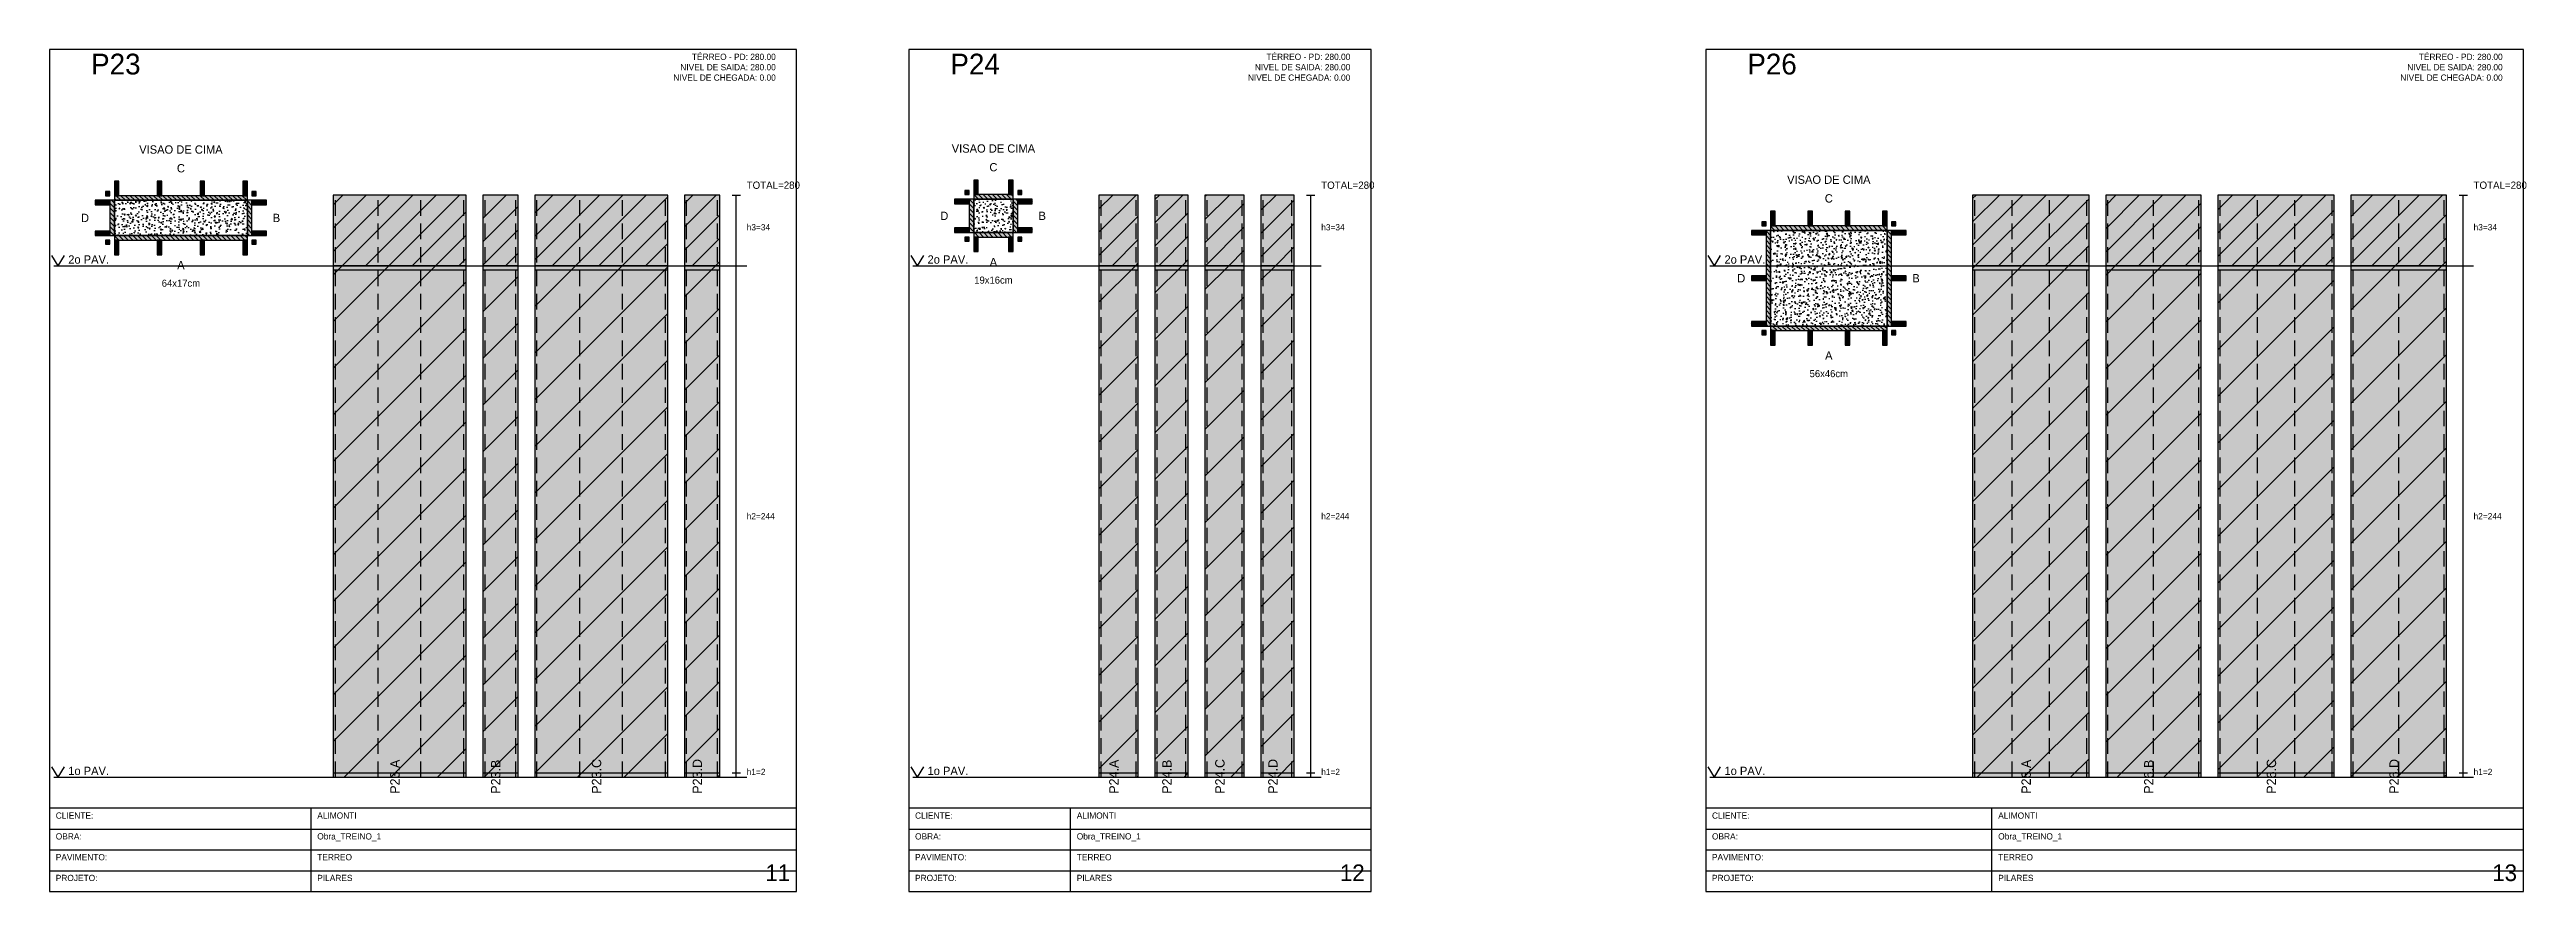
# Model space of a CAD drawing. Header units: metres. Extents: x 0 to 2088, y 0 to 2105.
# Drawn here: x 0 to 1192, y 850 to 1255 of the extents above; entities that cross this region are included whole.
import ezdxf
from ezdxf.enums import TextEntityAlignment as Align

# ---------------------------------------------------------------- set-up
doc = ezdxf.new("R2010")
doc.units = ezdxf.units.M
doc.linetypes.add('HIDDEN', pattern=[0.375, 0.25, -0.125])
for name, color, linetype in [('BORDA_CELULA', 9, 'Continuous'), ('CARIMBO', 9, 'Continuous'), ('CHAPA', 1, 'Continuous'), ('CONCRETO', 4, 'Continuous'), ('COTA', 241, 'Continuous'), ('Hachura', 251, 'Continuous'), ('LABEL_ID', 3, 'Continuous'), ('Nivel', 4, 'Continuous'), ('NOMENCLATURA', 1, 'Continuous'), ('Paineis', 200, 'Continuous'), ('SARR_2.2x7', 40, 'Continuous'), ('Texto Secao', 2, 'Continuous'), ('TEXTO_GERAL', 2, 'Continuous')]:
    doc.layers.add(name, color=color, linetype=linetype)

msp = doc.modelspace()

# ---------------------------------------------------------------- hatches: boundary and pattern name
at = {"layer": 'CHAPA'}
for points in [[(27, 1184.7), (29, 1184.7), (29, 1186.7), (27, 1186.7)], [(97.4, 1184.7), (99.4, 1184.7), (99.4, 1186.7), (97.4, 1186.7)], [(440.4, 1185.2), (442.4, 1185.2), (442.4, 1187.2), (440.4, 1187.2)], [(465.8, 1185.2), (467.8, 1185.2), (467.8, 1187.2), (465.8, 1187.2)], [(823.8, 1170.2), (825.8, 1170.2), (825.8, 1172.2), (823.8, 1172.2)], [(886.2, 1170.2), (888.2, 1170.2), (888.2, 1172.2), (886.2, 1172.2)], [(27, 1161.3), (29, 1161.3), (29, 1163.3), (27, 1163.3)], [(97.4, 1161.3), (99.4, 1161.3), (99.4, 1163.3), (97.4, 1163.3)], [(440.4, 1162.8), (442.4, 1162.8), (442.4, 1164.8), (440.4, 1164.8)], [(465.8, 1162.8), (467.8, 1162.8), (467.8, 1164.8), (465.8, 1164.8)], [(823.8, 1117.8), (825.8, 1117.8), (825.8, 1119.8), (823.8, 1119.8)], [(886.2, 1117.8), (888.2, 1117.8), (888.2, 1119.8), (886.2, 1119.8)]]:
    msp.add_hatch(color=1, dxfattribs=at).paths.add_polyline_path(points)
at = {"layer": 'COTA'}
h = msp.add_hatch(dxfattribs=at)
h.set_pattern_fill('AR-CONC', color=256, scale=0.03)
h.paths.add_polyline_path([(31.2, 1165.5), (95.2, 1165.5), (95.2, 1182.5), (31.2, 1182.5)])
h = msp.add_hatch(dxfattribs=at)
h.set_pattern_fill('AR-CONC', color=256, scale=0.03)
h.paths.add_polyline_path([(444.6, 1167), (463.6, 1167), (463.6, 1183), (444.6, 1183)])
h = msp.add_hatch(dxfattribs=at)
h.set_pattern_fill('AR-CONC', color=256, scale=0.03)
h.paths.add_polyline_path([(828, 1122), (884, 1122), (884, 1168), (828, 1168)])
at = {"layer": 'Hachura'}
for points in [[(136.4, 1151), (200.4, 1151), (200.4, 1185), (136.4, 1185)], [(208.4, 1151), (225.4, 1151), (225.4, 1185), (208.4, 1185)], [(233.4, 1151), (297.4, 1151), (297.4, 1185), (233.4, 1185)], [(305.4, 1151), (322.4, 1151), (322.4, 1185), (305.4, 1185)], [(504.8, 1151), (523.8, 1151), (523.8, 1185), (504.8, 1185)], [(531.8, 1151), (547.8, 1151), (547.8, 1185), (531.8, 1185)], [(555.8, 1151), (574.8, 1151), (574.8, 1185), (555.8, 1185)], [(582.8, 1151), (598.8, 1151), (598.8, 1185), (582.8, 1185)], [(925.2, 1151), (981.2, 1151), (981.2, 1185), (925.2, 1185)], [(989.2, 1151), (1035.2, 1151), (1035.2, 1185), (989.2, 1185)], [(1043.2, 1151), (1099.2, 1151), (1099.2, 1185), (1043.2, 1185)], [(1107.2, 1151), (1153.2, 1151), (1153.2, 1185), (1107.2, 1185)], [(136.4, 905), (200.4, 905), (200.4, 1151), (136.4, 1151)], [(208.4, 905), (225.4, 905), (225.4, 1151), (208.4, 1151)], [(233.4, 905), (297.4, 905), (297.4, 1151), (233.4, 1151)], [(305.4, 905), (322.4, 905), (322.4, 1151), (305.4, 1151)], [(504.8, 905), (523.8, 905), (523.8, 1151), (504.8, 1151)], [(531.8, 905), (547.8, 905), (547.8, 1151), (531.8, 1151)], [(555.8, 905), (574.8, 905), (574.8, 1151), (555.8, 1151)], [(582.8, 905), (598.8, 905), (598.8, 1151), (582.8, 1151)], [(925.2, 905), (981.2, 905), (981.2, 1151), (925.2, 1151)], [(989.2, 905), (1035.2, 905), (1035.2, 1151), (989.2, 1151)], [(1043.2, 905), (1099.2, 905), (1099.2, 1151), (1043.2, 1151)], [(1107.2, 905), (1153.2, 905), (1153.2, 1151), (1107.2, 1151)]]:
    msp.add_hatch(color=256, dxfattribs=at).paths.add_polyline_path(points)
h = msp.add_hatch(dxfattribs=at)
h.set_pattern_fill('ANSI31', color=256, scale=2.5)
h.paths.add_polyline_path([(136.4, 1151), (200.4, 1151), (200.4, 1185), (136.4, 1185)])
h = msp.add_hatch(dxfattribs=at)
h.set_pattern_fill('ANSI31', color=256, scale=2.5)
h.paths.add_polyline_path([(208.4, 1151), (225.4, 1151), (225.4, 1185), (208.4, 1185)])
h = msp.add_hatch(dxfattribs=at)
h.set_pattern_fill('ANSI31', color=256, scale=2.5)
h.paths.add_polyline_path([(233.4, 1151), (297.4, 1151), (297.4, 1185), (233.4, 1185)])
h = msp.add_hatch(dxfattribs=at)
h.set_pattern_fill('ANSI31', color=256, scale=2.5)
h.paths.add_polyline_path([(305.4, 1151), (322.4, 1151), (322.4, 1185), (305.4, 1185)])
h = msp.add_hatch(dxfattribs=at)
h.set_pattern_fill('ANSI31', color=256, scale=2.5)
h.paths.add_polyline_path([(504.8, 1151), (523.8, 1151), (523.8, 1185), (504.8, 1185)])
h = msp.add_hatch(dxfattribs=at)
h.set_pattern_fill('ANSI31', color=256, scale=2.5)
h.paths.add_polyline_path([(531.8, 1151), (547.8, 1151), (547.8, 1185), (531.8, 1185)])
h = msp.add_hatch(dxfattribs=at)
h.set_pattern_fill('ANSI31', color=256, scale=2.5)
h.paths.add_polyline_path([(555.8, 1151), (574.8, 1151), (574.8, 1185), (555.8, 1185)])
h = msp.add_hatch(dxfattribs=at)
h.set_pattern_fill('ANSI31', color=256, scale=2.5)
h.paths.add_polyline_path([(582.8, 1151), (598.8, 1151), (598.8, 1185), (582.8, 1185)])
h = msp.add_hatch(dxfattribs=at)
h.set_pattern_fill('ANSI31', color=256, scale=2.5)
h.paths.add_polyline_path([(925.2, 1151), (981.2, 1151), (981.2, 1185), (925.2, 1185)])
h = msp.add_hatch(dxfattribs=at)
h.set_pattern_fill('ANSI31', color=256, scale=2.5)
h.paths.add_polyline_path([(989.2, 1151), (1035.2, 1151), (1035.2, 1185), (989.2, 1185)])
h = msp.add_hatch(dxfattribs=at)
h.set_pattern_fill('ANSI31', color=256, scale=2.5)
h.paths.add_polyline_path([(1043.2, 1151), (1099.2, 1151), (1099.2, 1185), (1043.2, 1185)])
h = msp.add_hatch(dxfattribs=at)
h.set_pattern_fill('ANSI31', color=256, scale=2.5)
h.paths.add_polyline_path([(1107.2, 1151), (1153.2, 1151), (1153.2, 1185), (1107.2, 1185)])
h = msp.add_hatch(dxfattribs=at)
h.set_pattern_fill('ANSI31', color=256, scale=5)
h.paths.add_polyline_path([(136.4, 905), (200.4, 905), (200.4, 1151), (136.4, 1151)])
h = msp.add_hatch(dxfattribs=at)
h.set_pattern_fill('ANSI31', color=256, scale=5)
h.paths.add_polyline_path([(208.4, 905), (225.4, 905), (225.4, 1151), (208.4, 1151)])
h = msp.add_hatch(dxfattribs=at)
h.set_pattern_fill('ANSI31', color=256, scale=5)
h.paths.add_polyline_path([(233.4, 905), (297.4, 905), (297.4, 1151), (233.4, 1151)])
h = msp.add_hatch(dxfattribs=at)
h.set_pattern_fill('ANSI31', color=256, scale=5)
h.paths.add_polyline_path([(305.4, 905), (322.4, 905), (322.4, 1151), (305.4, 1151)])
h = msp.add_hatch(dxfattribs=at)
h.set_pattern_fill('ANSI31', color=256, scale=5)
h.paths.add_polyline_path([(504.8, 905), (523.8, 905), (523.8, 1151), (504.8, 1151)])
h = msp.add_hatch(dxfattribs=at)
h.set_pattern_fill('ANSI31', color=256, scale=5)
h.paths.add_polyline_path([(531.8, 905), (547.8, 905), (547.8, 1151), (531.8, 1151)])
h = msp.add_hatch(dxfattribs=at)
h.set_pattern_fill('ANSI31', color=256, scale=5)
h.paths.add_polyline_path([(555.8, 905), (574.8, 905), (574.8, 1151), (555.8, 1151)])
h = msp.add_hatch(dxfattribs=at)
h.set_pattern_fill('ANSI31', color=256, scale=5)
h.paths.add_polyline_path([(582.8, 905), (598.8, 905), (598.8, 1151), (582.8, 1151)])
h = msp.add_hatch(dxfattribs=at)
h.set_pattern_fill('ANSI31', color=256, scale=5)
h.paths.add_polyline_path([(925.2, 905), (981.2, 905), (981.2, 1151), (925.2, 1151)])
h = msp.add_hatch(dxfattribs=at)
h.set_pattern_fill('ANSI31', color=256, scale=5)
h.paths.add_polyline_path([(989.2, 905), (1035.2, 905), (1035.2, 1151), (989.2, 1151)])
h = msp.add_hatch(dxfattribs=at)
h.set_pattern_fill('ANSI31', color=256, scale=5)
h.paths.add_polyline_path([(1043.2, 905), (1099.2, 905), (1099.2, 1151), (1043.2, 1151)])
h = msp.add_hatch(dxfattribs=at)
h.set_pattern_fill('ANSI31', color=256, scale=5)
h.paths.add_polyline_path([(1107.2, 905), (1153.2, 905), (1153.2, 1151), (1107.2, 1151)])
at = {"layer": 'Paineis'}
for points in [[(29, 1165.5), (31.2, 1165.5), (31.2, 1182.5), (29, 1182.5)], [(31.2, 1182.5), (95.2, 1182.5), (95.2, 1184.7), (31.2, 1184.7)], [(95.2, 1165.5), (97.4, 1165.5), (97.4, 1182.5), (95.2, 1182.5)], [(442.4, 1167), (444.6, 1167), (444.6, 1183), (442.4, 1183)], [(444.6, 1183), (463.6, 1183), (463.6, 1185.2), (444.6, 1185.2)], [(463.6, 1167), (465.8, 1167), (465.8, 1183), (463.6, 1183)], [(825.8, 1122), (828, 1122), (828, 1168), (825.8, 1168)], [(828, 1168), (884, 1168), (884, 1170.2), (828, 1170.2)], [(884, 1122), (886.2, 1122), (886.2, 1168), (884, 1168)], [(31.2, 1163.3), (95.2, 1163.3), (95.2, 1165.5), (31.2, 1165.5)], [(444.6, 1164.8), (463.6, 1164.8), (463.6, 1167), (444.6, 1167)], [(828, 1119.8), (884, 1119.8), (884, 1122), (828, 1122)]]:
    msp.add_hatch(color=256, dxfattribs=at).paths.add_polyline_path(points)
h = msp.add_hatch(dxfattribs=at)
h.set_pattern_fill('ANSI31', color=256, scale=0.5, angle=270)
h.paths.add_polyline_path([(29, 1165.5), (31.2, 1165.5), (31.2, 1182.5), (29, 1182.5)])
h = msp.add_hatch(dxfattribs=at)
h.set_pattern_fill('ANSI31', color=256, scale=0.5, angle=270)
h.paths.add_polyline_path([(31.2, 1182.5), (95.2, 1182.5), (95.2, 1184.7), (31.2, 1184.7)])
h = msp.add_hatch(dxfattribs=at)
h.set_pattern_fill('ANSI31', color=256, scale=0.5, angle=270)
h.paths.add_polyline_path([(95.2, 1165.5), (97.4, 1165.5), (97.4, 1182.5), (95.2, 1182.5)])
h = msp.add_hatch(dxfattribs=at)
h.set_pattern_fill('ANSI31', color=256, scale=0.5, angle=270)
h.paths.add_polyline_path([(442.4, 1167), (444.6, 1167), (444.6, 1183), (442.4, 1183)])
h = msp.add_hatch(dxfattribs=at)
h.set_pattern_fill('ANSI31', color=256, scale=0.5, angle=270)
h.paths.add_polyline_path([(444.6, 1183), (463.6, 1183), (463.6, 1185.2), (444.6, 1185.2)])
h = msp.add_hatch(dxfattribs=at)
h.set_pattern_fill('ANSI31', color=256, scale=0.5, angle=270)
h.paths.add_polyline_path([(463.6, 1167), (465.8, 1167), (465.8, 1183), (463.6, 1183)])
h = msp.add_hatch(dxfattribs=at)
h.set_pattern_fill('ANSI31', color=256, scale=0.5, angle=270)
h.paths.add_polyline_path([(825.8, 1122), (828, 1122), (828, 1168), (825.8, 1168)])
h = msp.add_hatch(dxfattribs=at)
h.set_pattern_fill('ANSI31', color=256, scale=0.5, angle=270)
h.paths.add_polyline_path([(828, 1168), (884, 1168), (884, 1170.2), (828, 1170.2)])
h = msp.add_hatch(dxfattribs=at)
h.set_pattern_fill('ANSI31', color=256, scale=0.5, angle=270)
h.paths.add_polyline_path([(884, 1122), (886.2, 1122), (886.2, 1168), (884, 1168)])
h = msp.add_hatch(dxfattribs=at)
h.set_pattern_fill('ANSI31', color=256, scale=0.5, angle=270)
h.paths.add_polyline_path([(31.2, 1163.3), (95.2, 1163.3), (95.2, 1165.5), (31.2, 1165.5)])
h = msp.add_hatch(dxfattribs=at)
h.set_pattern_fill('ANSI31', color=256, scale=0.5, angle=270)
h.paths.add_polyline_path([(444.6, 1164.8), (463.6, 1164.8), (463.6, 1167), (444.6, 1167)])
h = msp.add_hatch(dxfattribs=at)
h.set_pattern_fill('ANSI31', color=256, scale=0.5, angle=270)
h.paths.add_polyline_path([(828, 1119.8), (884, 1119.8), (884, 1122), (828, 1122)])
at = {"layer": 'SARR_2.2x7'}
for points in [[(31.2, 1184.7), (33.4, 1184.7), (33.4, 1191.7), (31.2, 1191.7)], [(51.8, 1184.7), (54, 1184.7), (54, 1191.7), (51.8, 1191.7)], [(72.4, 1184.7), (74.6, 1184.7), (74.6, 1191.7), (72.4, 1191.7)], [(93, 1184.7), (95.2, 1184.7), (95.2, 1191.7), (93, 1191.7)], [(444.6, 1185.2), (446.8, 1185.2), (446.8, 1192.2), (444.6, 1192.2)], [(461.4, 1185.2), (463.6, 1185.2), (463.6, 1192.2), (461.4, 1192.2)], [(22, 1180.3), (29, 1180.3), (29, 1182.5), (22, 1182.5)], [(97.4, 1180.3), (104.4, 1180.3), (104.4, 1182.5), (97.4, 1182.5)], [(435.4, 1180.8), (442.4, 1180.8), (442.4, 1183), (435.4, 1183)], [(465.8, 1180.8), (472.8, 1180.8), (472.8, 1183), (465.8, 1183)], [(435.4, 1167), (442.4, 1167), (442.4, 1169.2), (435.4, 1169.2)], [(465.8, 1167), (472.8, 1167), (472.8, 1169.2), (465.8, 1169.2)], [(818.8, 1165.8), (825.8, 1165.8), (825.8, 1168), (818.8, 1168)], [(828, 1170.2), (830.2, 1170.2), (830.2, 1177.2), (828, 1177.2)], [(845.9, 1170.2), (848.1, 1170.2), (848.1, 1177.2), (845.9, 1177.2)], [(863.9, 1170.2), (866.1, 1170.2), (866.1, 1177.2), (863.9, 1177.2)], [(881.8, 1170.2), (884, 1170.2), (884, 1177.2), (881.8, 1177.2)], [(886.2, 1165.8), (893.2, 1165.8), (893.2, 1168), (886.2, 1168)], [(22, 1165.5), (29, 1165.5), (29, 1167.7), (22, 1167.7)], [(31.2, 1156.3), (33.4, 1156.3), (33.4, 1163.3), (31.2, 1163.3)], [(51.8, 1156.3), (54, 1156.3), (54, 1163.3), (51.8, 1163.3)], [(72.4, 1156.3), (74.6, 1156.3), (74.6, 1163.3), (72.4, 1163.3)], [(93, 1156.3), (95.2, 1156.3), (95.2, 1163.3), (93, 1163.3)], [(97.4, 1165.5), (104.4, 1165.5), (104.4, 1167.7), (97.4, 1167.7)], [(444.6, 1157.8), (446.8, 1157.8), (446.8, 1164.8), (444.6, 1164.8)], [(461.4, 1157.8), (463.6, 1157.8), (463.6, 1164.8), (461.4, 1164.8)], [(818.8, 1143.9), (825.8, 1143.9), (825.8, 1146.1), (818.8, 1146.1)], [(886.2, 1143.9), (893.2, 1143.9), (893.2, 1146.1), (886.2, 1146.1)], [(818.8, 1122), (825.8, 1122), (825.8, 1124.2), (818.8, 1124.2)], [(886.2, 1122), (893.2, 1122), (893.2, 1124.2), (886.2, 1124.2)], [(828, 1112.8), (830.2, 1112.8), (830.2, 1119.8), (828, 1119.8)], [(845.9, 1112.8), (848.1, 1112.8), (848.1, 1119.8), (845.9, 1119.8)], [(863.9, 1112.8), (866.1, 1112.8), (866.1, 1119.8), (863.9, 1119.8)], [(881.8, 1112.8), (884, 1112.8), (884, 1119.8), (881.8, 1119.8)]]:
    msp.add_hatch(color=256, dxfattribs=at).paths.add_polyline_path(points)
h = msp.add_hatch(dxfattribs=at)
h.set_pattern_fill('ANSI31', color=256, scale=0.5, angle=270)
h.paths.add_polyline_path([(31.2, 1184.7), (33.4, 1184.7), (33.4, 1191.7), (31.2, 1191.7)])
h = msp.add_hatch(dxfattribs=at)
h.set_pattern_fill('ANSI31', color=256, scale=0.5, angle=270)
h.paths.add_polyline_path([(51.8, 1184.7), (54, 1184.7), (54, 1191.7), (51.8, 1191.7)])
h = msp.add_hatch(dxfattribs=at)
h.set_pattern_fill('ANSI31', color=256, scale=0.5, angle=270)
h.paths.add_polyline_path([(72.4, 1184.7), (74.6, 1184.7), (74.6, 1191.7), (72.4, 1191.7)])
h = msp.add_hatch(dxfattribs=at)
h.set_pattern_fill('ANSI31', color=256, scale=0.5, angle=270)
h.paths.add_polyline_path([(93, 1184.7), (95.2, 1184.7), (95.2, 1191.7), (93, 1191.7)])
h = msp.add_hatch(dxfattribs=at)
h.set_pattern_fill('ANSI31', color=256, scale=0.5, angle=270)
h.paths.add_polyline_path([(444.6, 1185.2), (446.8, 1185.2), (446.8, 1192.2), (444.6, 1192.2)])
h = msp.add_hatch(dxfattribs=at)
h.set_pattern_fill('ANSI31', color=256, scale=0.5, angle=270)
h.paths.add_polyline_path([(461.4, 1185.2), (463.6, 1185.2), (463.6, 1192.2), (461.4, 1192.2)])
h = msp.add_hatch(dxfattribs=at)
h.set_pattern_fill('ANSI31', color=256, scale=0.5, angle=270)
h.paths.add_polyline_path([(22, 1180.3), (29, 1180.3), (29, 1182.5), (22, 1182.5)])
h = msp.add_hatch(dxfattribs=at)
h.set_pattern_fill('ANSI31', color=256, scale=0.5, angle=270)
h.paths.add_polyline_path([(97.4, 1180.3), (104.4, 1180.3), (104.4, 1182.5), (97.4, 1182.5)])
h = msp.add_hatch(dxfattribs=at)
h.set_pattern_fill('ANSI31', color=256, scale=0.5, angle=270)
h.paths.add_polyline_path([(435.4, 1180.8), (442.4, 1180.8), (442.4, 1183), (435.4, 1183)])
h = msp.add_hatch(dxfattribs=at)
h.set_pattern_fill('ANSI31', color=256, scale=0.5, angle=270)
h.paths.add_polyline_path([(465.8, 1180.8), (472.8, 1180.8), (472.8, 1183), (465.8, 1183)])
h = msp.add_hatch(dxfattribs=at)
h.set_pattern_fill('ANSI31', color=256, scale=0.5, angle=270)
h.paths.add_polyline_path([(435.4, 1167), (442.4, 1167), (442.4, 1169.2), (435.4, 1169.2)])
h = msp.add_hatch(dxfattribs=at)
h.set_pattern_fill('ANSI31', color=256, scale=0.5, angle=270)
h.paths.add_polyline_path([(465.8, 1167), (472.8, 1167), (472.8, 1169.2), (465.8, 1169.2)])
h = msp.add_hatch(dxfattribs=at)
h.set_pattern_fill('ANSI31', color=256, scale=0.5, angle=270)
h.paths.add_polyline_path([(818.8, 1165.8), (825.8, 1165.8), (825.8, 1168), (818.8, 1168)])
h = msp.add_hatch(dxfattribs=at)
h.set_pattern_fill('ANSI31', color=256, scale=0.5, angle=270)
h.paths.add_polyline_path([(828, 1170.2), (830.2, 1170.2), (830.2, 1177.2), (828, 1177.2)])
h = msp.add_hatch(dxfattribs=at)
h.set_pattern_fill('ANSI31', color=256, scale=0.5, angle=270)
h.paths.add_polyline_path([(845.9, 1170.2), (848.1, 1170.2), (848.1, 1177.2), (845.9, 1177.2)])
h = msp.add_hatch(dxfattribs=at)
h.set_pattern_fill('ANSI31', color=256, scale=0.5, angle=270)
h.paths.add_polyline_path([(863.9, 1170.2), (866.1, 1170.2), (866.1, 1177.2), (863.9, 1177.2)])
h = msp.add_hatch(dxfattribs=at)
h.set_pattern_fill('ANSI31', color=256, scale=0.5, angle=270)
h.paths.add_polyline_path([(881.8, 1170.2), (884, 1170.2), (884, 1177.2), (881.8, 1177.2)])
h = msp.add_hatch(dxfattribs=at)
h.set_pattern_fill('ANSI31', color=256, scale=0.5, angle=270)
h.paths.add_polyline_path([(886.2, 1165.8), (893.2, 1165.8), (893.2, 1168), (886.2, 1168)])
h = msp.add_hatch(dxfattribs=at)
h.set_pattern_fill('ANSI31', color=256, scale=0.5, angle=270)
h.paths.add_polyline_path([(22, 1165.5), (29, 1165.5), (29, 1167.7), (22, 1167.7)])
h = msp.add_hatch(dxfattribs=at)
h.set_pattern_fill('ANSI31', color=256, scale=0.5, angle=270)
h.paths.add_polyline_path([(31.2, 1156.3), (33.4, 1156.3), (33.4, 1163.3), (31.2, 1163.3)])
h = msp.add_hatch(dxfattribs=at)
h.set_pattern_fill('ANSI31', color=256, scale=0.5, angle=270)
h.paths.add_polyline_path([(51.8, 1156.3), (54, 1156.3), (54, 1163.3), (51.8, 1163.3)])
h = msp.add_hatch(dxfattribs=at)
h.set_pattern_fill('ANSI31', color=256, scale=0.5, angle=270)
h.paths.add_polyline_path([(72.4, 1156.3), (74.6, 1156.3), (74.6, 1163.3), (72.4, 1163.3)])
h = msp.add_hatch(dxfattribs=at)
h.set_pattern_fill('ANSI31', color=256, scale=0.5, angle=270)
h.paths.add_polyline_path([(93, 1156.3), (95.2, 1156.3), (95.2, 1163.3), (93, 1163.3)])
h = msp.add_hatch(dxfattribs=at)
h.set_pattern_fill('ANSI31', color=256, scale=0.5, angle=270)
h.paths.add_polyline_path([(97.4, 1165.5), (104.4, 1165.5), (104.4, 1167.7), (97.4, 1167.7)])
h = msp.add_hatch(dxfattribs=at)
h.set_pattern_fill('ANSI31', color=256, scale=0.5, angle=270)
h.paths.add_polyline_path([(444.6, 1157.8), (446.8, 1157.8), (446.8, 1164.8), (444.6, 1164.8)])
h = msp.add_hatch(dxfattribs=at)
h.set_pattern_fill('ANSI31', color=256, scale=0.5, angle=270)
h.paths.add_polyline_path([(461.4, 1157.8), (463.6, 1157.8), (463.6, 1164.8), (461.4, 1164.8)])
h = msp.add_hatch(dxfattribs=at)
h.set_pattern_fill('ANSI31', color=256, scale=0.5, angle=270)
h.paths.add_polyline_path([(818.8, 1143.9), (825.8, 1143.9), (825.8, 1146.1), (818.8, 1146.1)])
h = msp.add_hatch(dxfattribs=at)
h.set_pattern_fill('ANSI31', color=256, scale=0.5, angle=270)
h.paths.add_polyline_path([(886.2, 1143.9), (893.2, 1143.9), (893.2, 1146.1), (886.2, 1146.1)])
h = msp.add_hatch(dxfattribs=at)
h.set_pattern_fill('ANSI31', color=256, scale=0.5, angle=270)
h.paths.add_polyline_path([(818.8, 1122), (825.8, 1122), (825.8, 1124.2), (818.8, 1124.2)])
h = msp.add_hatch(dxfattribs=at)
h.set_pattern_fill('ANSI31', color=256, scale=0.5, angle=270)
h.paths.add_polyline_path([(886.2, 1122), (893.2, 1122), (893.2, 1124.2), (886.2, 1124.2)])
h = msp.add_hatch(dxfattribs=at)
h.set_pattern_fill('ANSI31', color=256, scale=0.5, angle=270)
h.paths.add_polyline_path([(828, 1112.8), (830.2, 1112.8), (830.2, 1119.8), (828, 1119.8)])
h = msp.add_hatch(dxfattribs=at)
h.set_pattern_fill('ANSI31', color=256, scale=0.5, angle=270)
h.paths.add_polyline_path([(845.9, 1112.8), (848.1, 1112.8), (848.1, 1119.8), (845.9, 1119.8)])
h = msp.add_hatch(dxfattribs=at)
h.set_pattern_fill('ANSI31', color=256, scale=0.5, angle=270)
h.paths.add_polyline_path([(863.9, 1112.8), (866.1, 1112.8), (866.1, 1119.8), (863.9, 1119.8)])
h = msp.add_hatch(dxfattribs=at)
h.set_pattern_fill('ANSI31', color=256, scale=0.5, angle=270)
h.paths.add_polyline_path([(881.8, 1112.8), (884, 1112.8), (884, 1119.8), (881.8, 1119.8)])

# ---------------------------------------------------------------- linework, layer by layer
at = {"layer": 'BORDA_CELULA', "color": 9}
for points in [[(0, 850), (359.4, 850), (359.4, 1255), (0, 1255)], [(413.4, 850), (635.8, 850), (635.8, 1255), (413.4, 1255)], [(796.8, 850), (1190.2, 850), (1190.2, 1255), (796.8, 1255)]]:
    msp.add_lwpolyline(points, close=True, dxfattribs=at)
at = {"layer": 'CARIMBO', "color": 40}
for p, q in [((125.8, 850), (125.8, 890)), ((491.2, 850), (491.2, 890)), ((934.5, 850), (934.5, 890)), ((0, 880), (359.4, 880)), ((0, 870), (359.4, 870)), ((413.4, 880), (635.8, 880)), ((413.4, 870), (635.8, 870)), ((796.8, 880), (1190.2, 880)), ((796.8, 870), (1190.2, 870)), ((0, 860), (359.4, 860)), ((413.4, 860), (635.8, 860)), ((796.8, 860), (1190.2, 860))]:
    msp.add_line(p, q, dxfattribs=at)
for points in [[(0, 850), (359.4, 850), (359.4, 890), (0, 890)], [(413.4, 850), (635.8, 850), (635.8, 890), (413.4, 890)], [(796.8, 850), (1190.2, 850), (1190.2, 890), (796.8, 890)]]:
    msp.add_lwpolyline(points, close=True, dxfattribs=at)
at = {"layer": 'CHAPA', "color": 1}
for points in [[(27, 1184.7), (29, 1184.7), (29, 1186.7), (27, 1186.7)], [(97.4, 1184.7), (99.4, 1184.7), (99.4, 1186.7), (97.4, 1186.7)], [(440.4, 1185.2), (442.4, 1185.2), (442.4, 1187.2), (440.4, 1187.2)], [(465.8, 1185.2), (467.8, 1185.2), (467.8, 1187.2), (465.8, 1187.2)], [(823.8, 1170.2), (825.8, 1170.2), (825.8, 1172.2), (823.8, 1172.2)], [(886.2, 1170.2), (888.2, 1170.2), (888.2, 1172.2), (886.2, 1172.2)], [(27, 1161.3), (29, 1161.3), (29, 1163.3), (27, 1163.3)], [(97.4, 1161.3), (99.4, 1161.3), (99.4, 1163.3), (97.4, 1163.3)], [(440.4, 1162.8), (442.4, 1162.8), (442.4, 1164.8), (440.4, 1164.8)], [(465.8, 1162.8), (467.8, 1162.8), (467.8, 1164.8), (465.8, 1164.8)], [(823.8, 1117.8), (825.8, 1117.8), (825.8, 1119.8), (823.8, 1119.8)], [(886.2, 1117.8), (888.2, 1117.8), (888.2, 1119.8), (886.2, 1119.8)]]:
    msp.add_lwpolyline(points, close=True, dxfattribs=at)
at = {"layer": 'CONCRETO', "color": 4}
for points in [[(31.2, 1165.5), (95.2, 1165.5), (95.2, 1182.5), (31.2, 1182.5)], [(444.6, 1167), (463.6, 1167), (463.6, 1183), (444.6, 1183)], [(828, 1122), (884, 1122), (884, 1168), (828, 1168)]]:
    msp.add_lwpolyline(points, close=True, dxfattribs=at)
at = {"layer": 'COTA', "color": 8}
for p, q in [((328.4, 1185), (332.4, 1185)), ((330.4, 905), (330.4, 1185)), ((604.8, 1185), (608.8, 1185)), ((606.8, 905), (606.8, 1185)), ((1159.2, 1185), (1163.2, 1185)), ((1161.2, 905), (1161.2, 1185)), ((328.4, 1151), (332.4, 1151)), ((328.4, 1151), (332.4, 1151)), ((604.8, 1151), (608.8, 1151)), ((604.8, 1151), (608.8, 1151)), ((1159.2, 1151), (1163.2, 1151)), ((1159.2, 1151), (1163.2, 1151)), ((328.4, 907), (332.4, 907)), ((328.4, 907), (332.4, 907)), ((604.8, 907), (608.8, 907)), ((604.8, 907), (608.8, 907)), ((1159.2, 907), (1163.2, 907)), ((1159.2, 907), (1163.2, 907)), ((328.4, 905), (332.4, 905)), ((604.8, 905), (608.8, 905)), ((1159.2, 905), (1163.2, 905))]:
    msp.add_line(p, q, dxfattribs=at)
at = {"layer": 'Nivel', "color": 4}
for p, q in [((1, 1156), (4, 1151)), ((7, 1156), (4, 1151)), ((414.4, 1156), (417.4, 1151)), ((420.4, 1156), (417.4, 1151)), ((797.8, 1156), (800.8, 1151)), ((803.8, 1156), (800.8, 1151)), ((2, 1151), (335.4, 1151)), ((415.4, 1151), (611.8, 1151)), ((798.8, 1151), (1166.2, 1151)), ((1, 910), (4, 905)), ((7, 910), (4, 905)), ((414.4, 910), (417.4, 905)), ((420.4, 910), (417.4, 905)), ((797.8, 910), (800.8, 905)), ((803.8, 910), (800.8, 905)), ((2, 905), (335.4, 905)), ((415.4, 905), (611.8, 905)), ((798.8, 905), (1166.2, 905))]:
    msp.add_line(p, q, dxfattribs=at)
at = {"layer": 'Paineis'}
for p, q in [((136.4, 1149), (200.4, 1149)), ((208.4, 1149), (225.4, 1149)), ((233.4, 1149), (297.4, 1149)), ((305.4, 1149), (322.4, 1149)), ((504.8, 1149), (523.8, 1149)), ((531.8, 1149), (547.8, 1149)), ((555.8, 1149), (574.8, 1149)), ((582.8, 1149), (598.8, 1149)), ((925.2, 1149), (981.2, 1149)), ((989.2, 1149), (1035.2, 1149)), ((1043.2, 1149), (1099.2, 1149)), ((1107.2, 1149), (1153.2, 1149)), ((136.4, 907), (200.4, 907)), ((208.4, 907), (225.4, 907)), ((233.4, 907), (297.4, 907)), ((305.4, 907), (322.4, 907)), ((504.8, 907), (523.8, 907)), ((531.8, 907), (547.8, 907)), ((555.8, 907), (574.8, 907)), ((582.8, 907), (598.8, 907)), ((925.2, 907), (981.2, 907)), ((989.2, 907), (1035.2, 907)), ((1043.2, 907), (1099.2, 907)), ((1107.2, 907), (1153.2, 907))]:
    msp.add_line(p, q, dxfattribs=at)
for points in [[(29, 1165.5), (31.2, 1165.5), (31.2, 1182.5), (29, 1182.5)], [(31.2, 1182.5), (95.2, 1182.5), (95.2, 1184.7), (31.2, 1184.7)], [(95.2, 1165.5), (97.4, 1165.5), (97.4, 1182.5), (95.2, 1182.5)], [(136.4, 1151), (200.4, 1151), (200.4, 1185), (136.4, 1185)], [(208.4, 1151), (225.4, 1151), (225.4, 1185), (208.4, 1185)], [(233.4, 1151), (297.4, 1151), (297.4, 1185), (233.4, 1185)], [(305.4, 1151), (322.4, 1151), (322.4, 1185), (305.4, 1185)], [(442.4, 1167), (444.6, 1167), (444.6, 1183), (442.4, 1183)], [(444.6, 1183), (463.6, 1183), (463.6, 1185.2), (444.6, 1185.2)], [(463.6, 1167), (465.8, 1167), (465.8, 1183), (463.6, 1183)], [(504.8, 1151), (523.8, 1151), (523.8, 1185), (504.8, 1185)], [(531.8, 1151), (547.8, 1151), (547.8, 1185), (531.8, 1185)], [(555.8, 1151), (574.8, 1151), (574.8, 1185), (555.8, 1185)], [(582.8, 1151), (598.8, 1151), (598.8, 1185), (582.8, 1185)], [(925.2, 1151), (981.2, 1151), (981.2, 1185), (925.2, 1185)], [(989.2, 1151), (1035.2, 1151), (1035.2, 1185), (989.2, 1185)], [(1043.2, 1151), (1099.2, 1151), (1099.2, 1185), (1043.2, 1185)], [(1107.2, 1151), (1153.2, 1151), (1153.2, 1185), (1107.2, 1185)], [(825.8, 1122), (828, 1122), (828, 1168), (825.8, 1168)], [(828, 1168), (884, 1168), (884, 1170.2), (828, 1170.2)], [(884, 1122), (886.2, 1122), (886.2, 1168), (884, 1168)], [(31.2, 1163.3), (95.2, 1163.3), (95.2, 1165.5), (31.2, 1165.5)], [(444.6, 1164.8), (463.6, 1164.8), (463.6, 1167), (444.6, 1167)], [(136.4, 905), (200.4, 905), (200.4, 1151), (136.4, 1151)], [(208.4, 905), (225.4, 905), (225.4, 1151), (208.4, 1151)], [(233.4, 905), (297.4, 905), (297.4, 1151), (233.4, 1151)], [(305.4, 905), (322.4, 905), (322.4, 1151), (305.4, 1151)], [(504.8, 905), (523.8, 905), (523.8, 1151), (504.8, 1151)], [(531.8, 905), (547.8, 905), (547.8, 1151), (531.8, 1151)], [(555.8, 905), (574.8, 905), (574.8, 1151), (555.8, 1151)], [(582.8, 905), (598.8, 905), (598.8, 1151), (582.8, 1151)], [(925.2, 905), (981.2, 905), (981.2, 1151), (925.2, 1151)], [(989.2, 905), (1035.2, 905), (1035.2, 1151), (989.2, 1151)], [(1043.2, 905), (1099.2, 905), (1099.2, 1151), (1043.2, 1151)], [(1107.2, 905), (1153.2, 905), (1153.2, 1151), (1107.2, 1151)], [(828, 1119.8), (884, 1119.8), (884, 1122), (828, 1122)]]:
    msp.add_lwpolyline(points, close=True, dxfattribs=at)
at = {"layer": 'SARR_2.2x7', "linetype": 'HIDDEN', "ltscale": 30}
for p, q in [((137.5, 905), (137.5, 1185)), ((158.1, 905), (158.1, 1185)), ((178.7, 905), (178.7, 1185)), ((199.3, 905), (199.3, 1185)), ((209.5, 905), (209.5, 1185)), ((224.3, 905), (224.3, 1185)), ((234.5, 905), (234.5, 1185)), ((255.1, 905), (255.1, 1185)), ((275.7, 905), (275.7, 1185)), ((296.3, 905), (296.3, 1185)), ((306.5, 905), (306.5, 1185)), ((321.3, 905), (321.3, 1185)), ((505.9, 905), (505.9, 1185)), ((522.7, 905), (522.7, 1185)), ((532.9, 905), (532.9, 1185)), ((546.7, 905), (546.7, 1185)), ((556.9, 905), (556.9, 1185)), ((573.7, 905), (573.7, 1185)), ((583.9, 905), (583.9, 1185)), ((597.7, 905), (597.7, 1185)), ((926.3, 905), (926.3, 1185)), ((944.2, 905), (944.2, 1185)), ((962.2, 905), (962.2, 1185)), ((980.1, 905), (980.1, 1185)), ((990.3, 905), (990.3, 1185)), ((1012.2, 905), (1012.2, 1185)), ((1034.1, 905), (1034.1, 1185)), ((1044.3, 905), (1044.3, 1185)), ((1062.2, 905), (1062.2, 1185)), ((1080.2, 905), (1080.2, 1185)), ((1098.1, 905), (1098.1, 1185)), ((1108.3, 905), (1108.3, 1185)), ((1130.2, 905), (1130.2, 1185)), ((1152.1, 905), (1152.1, 1185))]:
    msp.add_line(p, q, dxfattribs=at)
at = {"layer": 'SARR_2.2x7'}
for points in [[(31.2, 1184.7), (33.4, 1184.7), (33.4, 1191.7), (31.2, 1191.7)], [(51.8, 1184.7), (54, 1184.7), (54, 1191.7), (51.8, 1191.7)], [(72.4, 1184.7), (74.6, 1184.7), (74.6, 1191.7), (72.4, 1191.7)], [(93, 1184.7), (95.2, 1184.7), (95.2, 1191.7), (93, 1191.7)], [(444.6, 1185.2), (446.8, 1185.2), (446.8, 1192.2), (444.6, 1192.2)], [(461.4, 1185.2), (463.6, 1185.2), (463.6, 1192.2), (461.4, 1192.2)], [(22, 1180.3), (29, 1180.3), (29, 1182.5), (22, 1182.5)], [(97.4, 1180.3), (104.4, 1180.3), (104.4, 1182.5), (97.4, 1182.5)], [(435.4, 1180.8), (442.4, 1180.8), (442.4, 1183), (435.4, 1183)], [(465.8, 1180.8), (472.8, 1180.8), (472.8, 1183), (465.8, 1183)], [(435.4, 1167), (442.4, 1167), (442.4, 1169.2), (435.4, 1169.2)], [(465.8, 1167), (472.8, 1167), (472.8, 1169.2), (465.8, 1169.2)], [(818.8, 1165.8), (825.8, 1165.8), (825.8, 1168), (818.8, 1168)], [(828, 1170.2), (830.2, 1170.2), (830.2, 1177.2), (828, 1177.2)], [(845.9, 1170.2), (848.1, 1170.2), (848.1, 1177.2), (845.9, 1177.2)], [(863.9, 1170.2), (866.1, 1170.2), (866.1, 1177.2), (863.9, 1177.2)], [(881.8, 1170.2), (884, 1170.2), (884, 1177.2), (881.8, 1177.2)], [(886.2, 1165.8), (893.2, 1165.8), (893.2, 1168), (886.2, 1168)], [(22, 1165.5), (29, 1165.5), (29, 1167.7), (22, 1167.7)], [(31.2, 1156.3), (33.4, 1156.3), (33.4, 1163.3), (31.2, 1163.3)], [(51.8, 1156.3), (54, 1156.3), (54, 1163.3), (51.8, 1163.3)], [(72.4, 1156.3), (74.6, 1156.3), (74.6, 1163.3), (72.4, 1163.3)], [(93, 1156.3), (95.2, 1156.3), (95.2, 1163.3), (93, 1163.3)], [(97.4, 1165.5), (104.4, 1165.5), (104.4, 1167.7), (97.4, 1167.7)], [(444.6, 1157.8), (446.8, 1157.8), (446.8, 1164.8), (444.6, 1164.8)], [(461.4, 1157.8), (463.6, 1157.8), (463.6, 1164.8), (461.4, 1164.8)], [(818.8, 1143.9), (825.8, 1143.9), (825.8, 1146.1), (818.8, 1146.1)], [(886.2, 1143.9), (893.2, 1143.9), (893.2, 1146.1), (886.2, 1146.1)], [(818.8, 1122), (825.8, 1122), (825.8, 1124.2), (818.8, 1124.2)], [(886.2, 1122), (893.2, 1122), (893.2, 1124.2), (886.2, 1124.2)], [(828, 1112.8), (830.2, 1112.8), (830.2, 1119.8), (828, 1119.8)], [(845.9, 1112.8), (848.1, 1112.8), (848.1, 1119.8), (845.9, 1119.8)], [(863.9, 1112.8), (866.1, 1112.8), (866.1, 1119.8), (863.9, 1119.8)], [(881.8, 1112.8), (884, 1112.8), (884, 1119.8), (881.8, 1119.8)]]:
    msp.add_lwpolyline(points, close=True, dxfattribs=at)

# ---------------------------------------------------------------- texts
at = {"layer": 'CARIMBO', "color": 9}
for s, p in [('CLIENTE:', (3, 885)), ('CLIENTE:', (416.4, 885)), ('CLIENTE:', (799.8, 885)), ('OBRA:', (3, 875)), ('OBRA:', (416.4, 875)), ('OBRA:', (799.8, 875)), ('PAVIMENTO:', (3, 865)), ('PROJETO:', (3, 855)), ('PAVIMENTO:', (416.4, 865)), ('PROJETO:', (416.4, 855)), ('PAVIMENTO:', (799.8, 865)), ('PROJETO:', (799.8, 855))]:
    msp.add_text(s, height=3, dxfattribs=at).set_placement(p)
at = {"layer": 'COTA', "color": 8}
for s, height, p in [('TOTAL=280', 3.5, (335.4, 1188)), ('TOTAL=280', 3.5, (611.8, 1188)), ('TOTAL=280', 3.5, (1166.2, 1188)), ('h3=34', 3, (335.4, 1168)), ('h3=34', 3, (611.8, 1168)), ('h3=34', 3, (1166.2, 1168)), ('h2=244', 3, (335.4, 1029)), ('h2=244', 3, (611.8, 1029)), ('h2=244', 3, (1166.2, 1029)), ('h1=2', 3, (335.4, 906)), ('h1=2', 3, (611.8, 906)), ('h1=2', 3, (1166.2, 906))]:
    msp.add_text(s, height=height, dxfattribs=at).set_placement(p)
at = {"layer": 'Cota Secao (2x)', "color": 4}
for s, p in [('64x17cm', (63.2, 1144.3)), ('19x16cm', (454.1, 1145.8)), ('56x46cm', (856, 1100.8))]:
    msp.add_text(s, height=3.4, dxfattribs=at).set_placement(p, align=Align.TOP_CENTER)
at = {"layer": 'LABEL_ID', "color": 3}
for s, p in [('11', (344.4, 855)), ('12', (620.8, 855)), ('13', (1175.2, 855))]:
    msp.add_text(s, height=8, dxfattribs=at).set_placement(p)
at = {"layer": 'Nivel', "color": 4}
for s, p in [('2o PAV.', (9, 1152)), ('2o PAV.', (422.4, 1152)), ('2o PAV.', (805.8, 1152)), ('1o PAV.', (9, 906)), ('1o PAV.', (422.4, 906)), ('1o PAV.', (805.8, 906))]:
    msp.add_text(s, height=4, dxfattribs=at).set_placement(p)
at = {"layer": 'NOMENCLATURA', "color": 1}
for s, p in [('P23', (20, 1243)), ('P24', (433.4, 1243)), ('P26', (816.8, 1243))]:
    msp.add_text(s, height=10, dxfattribs=at).set_placement(p)
at = {"layer": 'Texto Secao', "color": 2}
for s, p in [('VISAO DE CIMA', (63.2, 1203.7)), ('VISAO DE CIMA', (454.1, 1204.2)), ('C', (63.2, 1194.7)), ('C', (454.1, 1195.2)), ('VISAO DE CIMA', (856, 1189.2)), ('C', (856, 1180.2))]:
    msp.add_text(s, height=4, dxfattribs=at).set_placement(p, align=Align.BOTTOM_CENTER)
for p in [(19, 1174), (432.4, 1175), (815.8, 1145)]:
    msp.add_text('D', height=4, dxfattribs=at).set_placement(p, align=Align.MIDDLE_RIGHT)
for p in [(107.4, 1174), (475.8, 1175), (896.2, 1145)]:
    msp.add_text('B', height=4, dxfattribs=at).set_placement(p, align=Align.MIDDLE_LEFT)
for p in [(63.2, 1153.3), (454.1, 1154.8), (856, 1109.8)]:
    msp.add_text('A', height=4, dxfattribs=at).set_placement(p, align=Align.TOP_CENTER)
for s, p in [('P23.A', (168.4, 897)), ('P23.B', (216.9, 897)), ('P23.C', (265.4, 897)), ('P23.D', (313.9, 897)), ('P24.A', (514.3, 897)), ('P24.B', (539.8, 897)), ('P24.C', (565.3, 897)), ('P24.D', (590.8, 897)), ('P26.A', (953.2, 897)), ('P26.B', (1012.2, 897)), ('P26.C', (1071.2, 897)), ('P26.D', (1130.2, 897))]:
    msp.add_text(s, height=4.5, rotation=90, dxfattribs=at).set_placement(p)
at = {"layer": 'TEXTO_GERAL', "color": 2}
for s, p in [('TÉRREO - PD: 280.00', (349.4, 1250)), ('TÉRREO - PD: 280.00', (625.8, 1250)), ('TÉRREO - PD: 280.00', (1180.2, 1250)), ('NIVEL DE CHEGADA: 0.00', (349.4, 1240)), ('NIVEL DE SAIDA: 280.00', (349.4, 1245)), ('NIVEL DE CHEGADA: 0.00', (625.8, 1240)), ('NIVEL DE SAIDA: 280.00', (625.8, 1245)), ('NIVEL DE CHEGADA: 0.00', (1180.2, 1240)), ('NIVEL DE SAIDA: 280.00', (1180.2, 1245))]:
    msp.add_text(s, height=3, dxfattribs=at).set_placement(p, align=Align.RIGHT)
for s, p in [('ALIMONTI', (128.8, 885)), ('ALIMONTI', (494.2, 885)), ('ALIMONTI', (937.5, 885)), ('Obra_TREINO_1', (128.8, 875)), ('Obra_TREINO_1', (494.2, 875)), ('Obra_TREINO_1', (937.5, 875)), ('TERREO', (128.8, 865)), ('PILARES', (128.8, 855)), ('TERREO', (494.2, 865)), ('PILARES', (494.2, 855)), ('TERREO', (937.5, 865)), ('PILARES', (937.5, 855))]:
    msp.add_text(s, height=3, dxfattribs=at).set_placement(p)

doc.saveas('drawing.dxf')
